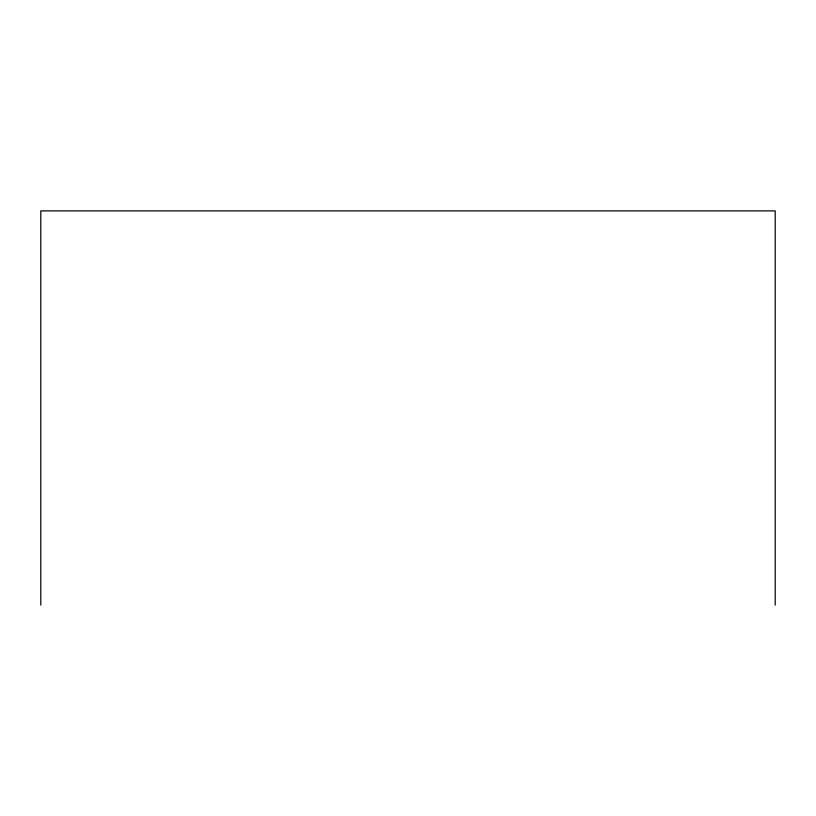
<?xml version="1.0" encoding="UTF-8"?>
<svg xmlns="http://www.w3.org/2000/svg" width="816" height="816" viewBox="0 0 816 816"><rect width="100%" height="100%" fill="white"/><g stroke="black" fill="none" stroke-linecap="round" stroke-linejoin="round"><path stroke-width="1.22" d="M775.2 605.105L775.2 210.895L40.8 210.895L40.8 605.105"/></g></svg>
